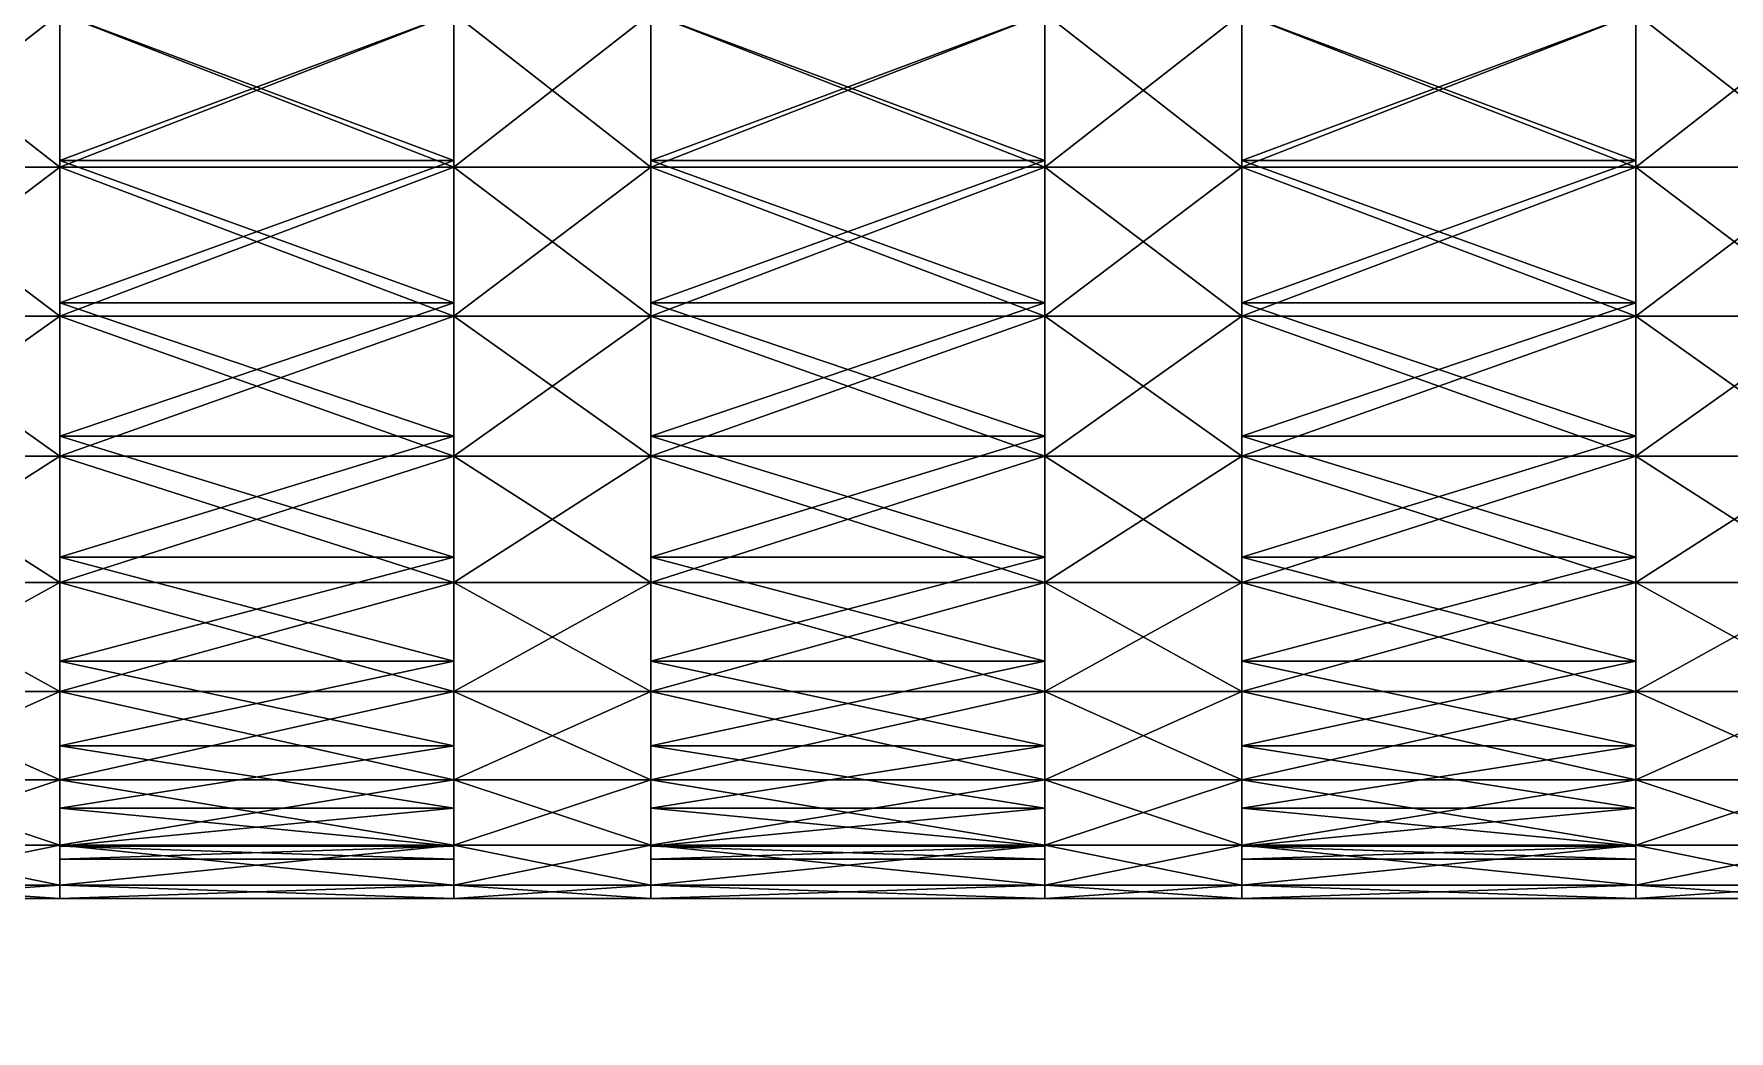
# Model space of a CAD drawing. Extents: x -0.59 to 0.59, y -0.13 to 0.13.
# Drawn here: x -0.2107 to 0.0044, y -0.1292 to -0.0026 of the extents above; entities that cross this region are included whole.
import ezdxf

# ---------------------------------------------------------------- set-up
doc = ezdxf.new("R2010")
doc.units = 0
for name, color, linetype in [('', 153, 'CONTINUOUS'), ('_ncl1_1', 40, 'CONTINUOUS'), ('_ncl1_2', 205, 'CONTINUOUS'), ('_ncl1_3', 250, 'CONTINUOUS')]:
    doc.layers.add(name, color=color, linetype=linetype)

msp = doc.modelspace()

# ---------------------------------------------------------------- meshes
at = {"layer": '', "color": 153}
mesh = msp.add_polyface(dxfattribs=at)
corners = [(-0.248623, 0, 0.128536), (-0.248623, -0.02232, 0.126583), (-0.249219, 0, 0.129045), (-0.248623, -0.082621, -0.098464), (-0.248623, -0.064268, -0.111315), (-0.24938, -0.071756, -0.10739), (-0.248623, -0.043962, -0.120784), (-0.24938, -0.049426, -0.119326), (-0.248623, -0.02232, -0.126583), (-0.24938, -0.025197, -0.126676), (-0.248623, 0, -0.128536), (-0.24938, 0, -0.129157), (-0.248623, -0.043962, 0.120784), (-0.24938, -0.025197, 0.126676), (-0.248623, -0.064268, 0.111315), (-0.248623, -0.082621, 0.098464), (-0.24938, -0.071756, 0.10739), (-0.232409, -0.019505, -0.110616), (-0.232409, 0, -0.112322), (-0.232409, -0.038416, -0.105548), (-0.232409, -0.056161, -0.097274), (-0.232409, -0.072199, -0.086044), (-0.232409, 0, 0.112322), (-0.232409, -0.019505, 0.110616), (-0.232409, -0.038416, 0.105548), (-0.232409, -0.056161, 0.097274), (-0.232409, -0.072199, 0.086044), (-0.207409, -0.086044, 0.072199), (-0.207409, -0.072199, 0.086044), (-0.207409, -0.056161, 0.097274), (-0.207409, -0.038416, 0.105548), (-0.207409, -0.019505, 0.110616), (-0.207409, 0, 0.112322), (-0.207409, 0, -0.112322), (-0.207409, -0.019505, -0.110616), (-0.207409, -0.038416, -0.105548), (-0.207409, -0.056161, -0.097274), (-0.207409, -0.072199, -0.086044), (-0.232409, -0.086044, -0.072199), (-0.207409, -0.068985, 0.082214), (-0.207409, -0.053661, 0.092944), (-0.207409, -0.082214, 0.068985), (-0.207409, -0.036706, 0.10085), (-0.207409, -0.018636, 0.105692), (-0.207409, 0, 0.107322), (-0.207409, 0, -0.107322), (-0.207409, -0.018636, -0.105692), (-0.207409, 0.018636, -0.105692), (-0.207409, -0.036706, -0.10085)]
mesh.append_faces([[corners[k] for k in face] for face in [(0, 1, 2), (3, 4, 5), (4, 6, 7), (6, 8, 9), (8, 10, 11), (1, 12, 13), (14, 15, 16), (17, 18, 8), (19, 17, 6), (20, 19, 4), (21, 20, 3), (3, 20, 4), (4, 19, 6), (6, 17, 8), (8, 18, 10), (22, 23, 0), (23, 24, 1), (24, 25, 12), (25, 26, 14), (0, 23, 1), (1, 24, 12), (12, 25, 14), (14, 26, 15), (27, 26, 28), (28, 25, 29), (29, 24, 30), (30, 23, 31), (31, 22, 32), (33, 17, 34), (34, 19, 35), (35, 20, 36), (36, 21, 37), (38, 37, 21), (21, 36, 20), (20, 35, 19), (19, 34, 17), (17, 33, 18), (22, 31, 23), (23, 30, 24), (24, 29, 25), (25, 28, 26), (28, 29, 39), (29, 30, 40), (41, 28, 39), (30, 31, 42), (39, 29, 40), (31, 32, 43), (40, 30, 42), (42, 31, 43), (43, 32, 44), (33, 34, 45), (34, 35, 46), (47, 33, 45), (35, 36, 48)]], dxfattribs={"color": 153})
mesh = msp.add_polyface(dxfattribs=at)
corners = [(-0.207409, 0, -0.107322), (-0.207409, -0.019505, -0.110616), (-0.207409, -0.018636, -0.105692), (-0.207409, -0.056161, -0.097274), (-0.207409, -0.072199, -0.086044), (-0.207409, -0.053661, -0.092944), (-0.207409, -0.038416, -0.105548), (-0.207409, -0.036706, -0.10085), (-0.207409, -0.086044, -0.072199), (-0.207409, -0.068985, -0.082214), (-0.157409, -0.082214, 0.068985), (-0.207409, -0.068985, 0.082214), (-0.157409, -0.068985, 0.082214), (-0.207409, -0.053661, 0.092944), (-0.157409, -0.053661, 0.092944), (-0.207409, -0.036706, 0.10085), (-0.157409, -0.036706, 0.10085), (-0.207409, -0.018636, 0.105692), (-0.157409, -0.018636, 0.105692), (-0.207409, 0, 0.107322), (-0.157409, 0, 0.107322), (-0.157409, 0.018636, -0.105692), (-0.157409, 0, -0.107322), (-0.157409, -0.018636, -0.105692), (-0.157409, -0.036706, -0.10085), (-0.157409, -0.053661, -0.092944), (-0.157409, -0.068985, -0.082214), (-0.207409, -0.082214, -0.068985), (-0.157409, -0.082214, -0.068985), (-0.207409, -0.082214, 0.068985), (-0.157409, 0, 0.112322), (-0.157409, -0.019505, 0.110616), (-0.157409, -0.038416, 0.105548), (-0.157409, -0.056161, 0.097274), (-0.157409, -0.072199, 0.086044), (-0.157409, -0.086044, 0.072199), (-0.157409, -0.072199, -0.086044), (-0.157409, -0.056161, -0.097274), (-0.157409, -0.038416, -0.105548), (-0.157409, -0.019505, -0.110616), (-0.157409, 0, -0.112322), (-0.157409, -0.086044, -0.072199), (-0.132409, -0.072199, -0.086044), (-0.132409, -0.056161, -0.097274), (-0.132409, -0.038416, -0.105548), (-0.132409, -0.019505, -0.110616), (-0.132409, 0, -0.112322), (-0.132409, -0.019505, 0.110616), (-0.132409, -0.038416, 0.105548), (-0.132409, -0.056161, 0.097274), (-0.132409, -0.072199, 0.086044)]
mesh.append_faces([[corners[k] for k in face] for face in [(0, 1, 2), (3, 4, 5), (2, 6, 7), (4, 8, 9), (7, 3, 5), (5, 4, 9), (10, 11, 12), (12, 13, 14), (14, 15, 16), (16, 17, 18), (18, 19, 20), (21, 0, 22), (22, 2, 23), (23, 7, 24), (24, 5, 25), (25, 9, 26), (26, 27, 28), (27, 26, 9), (9, 25, 5), (5, 24, 7), (7, 23, 2), (2, 22, 0), (19, 18, 17), (17, 16, 15), (15, 14, 13), (13, 12, 11), (11, 10, 29), (30, 31, 20), (31, 32, 18), (32, 33, 16), (20, 31, 18), (33, 34, 14), (18, 32, 16), (34, 35, 12), (16, 33, 14), (14, 34, 12), (36, 37, 26), (37, 38, 25), (28, 36, 26), (38, 39, 24), (26, 37, 25), (39, 40, 23), (25, 38, 24), (24, 39, 23), (23, 40, 22), (41, 42, 36), (36, 43, 37), (37, 44, 38), (38, 45, 39), (39, 46, 40), (30, 47, 31), (31, 48, 32), (32, 49, 33), (33, 50, 34)]], dxfattribs={"color": 153})
mesh = msp.add_polyface(dxfattribs=at)
corners = [(-0.132409, -0.086044, 0.072199), (-0.157409, -0.072199, 0.086044), (-0.132409, -0.072199, 0.086044), (-0.157409, -0.056161, 0.097274), (-0.132409, -0.056161, 0.097274), (-0.157409, -0.038416, 0.105548), (-0.132409, -0.038416, 0.105548), (-0.157409, -0.019505, 0.110616), (-0.132409, -0.019505, 0.110616), (-0.157409, 0, 0.112322), (-0.132409, 0, 0.112322), (-0.132409, 0, -0.112322), (-0.157409, -0.019505, -0.110616), (-0.132409, -0.019505, -0.110616), (-0.157409, -0.038416, -0.105548), (-0.132409, -0.038416, -0.105548), (-0.157409, -0.056161, -0.097274), (-0.132409, -0.056161, -0.097274), (-0.157409, -0.072199, -0.086044), (-0.132409, -0.072199, -0.086044), (-0.132409, -0.068985, 0.082214), (-0.132409, -0.053661, 0.092944), (-0.132409, -0.082214, 0.068985), (-0.132409, -0.036706, 0.10085), (-0.132409, -0.018636, 0.105692), (-0.132409, 0, 0.107322), (-0.132409, 0, -0.107322), (-0.132409, -0.018636, -0.105692), (-0.132409, -0.036706, -0.10085), (-0.132409, -0.053661, -0.092944), (-0.132409, -0.086044, -0.072199), (-0.132409, -0.068985, -0.082214), (-0.082409, -0.082214, 0.068985), (-0.082409, -0.068985, 0.082214), (-0.082409, -0.053661, 0.092944), (-0.082409, -0.036706, 0.10085), (-0.082409, -0.018636, 0.105692), (-0.082409, 0, 0.107322), (-0.082409, 0, -0.107322), (-0.082409, -0.018636, -0.105692), (-0.082409, -0.036706, -0.10085), (-0.082409, -0.053661, -0.092944), (-0.082409, -0.068985, -0.082214), (-0.132409, -0.082214, -0.068985), (-0.082409, 0, 0.112322), (-0.082409, -0.019505, 0.110616), (-0.082409, -0.038416, 0.105548), (-0.082409, -0.056161, 0.097274), (-0.082409, -0.072199, 0.086044), (-0.082409, -0.086044, 0.072199)]
mesh.append_faces([[corners[k] for k in face] for face in [(0, 1, 2), (2, 3, 4), (4, 5, 6), (6, 7, 8), (8, 9, 10), (11, 12, 13), (13, 14, 15), (15, 16, 17), (17, 18, 19), (2, 4, 20), (4, 6, 21), (22, 2, 20), (6, 8, 23), (20, 4, 21), (8, 10, 24), (21, 6, 23), (23, 8, 24), (24, 10, 25), (11, 13, 26), (13, 15, 27), (15, 17, 28), (26, 13, 27), (17, 19, 29), (27, 15, 28), (19, 30, 31), (28, 17, 29), (29, 19, 31), (32, 20, 33), (33, 21, 34), (34, 23, 35), (35, 24, 36), (36, 25, 37), (38, 27, 39), (39, 28, 40), (40, 29, 41), (41, 31, 42), (43, 42, 31), (31, 41, 29), (29, 40, 28), (28, 39, 27), (27, 38, 26), (25, 36, 24), (24, 35, 23), (23, 34, 21), (21, 33, 20), (44, 45, 37), (45, 46, 36), (46, 47, 35), (37, 45, 36), (47, 48, 34), (36, 46, 35), (48, 49, 33), (35, 47, 34), (34, 48, 33)]], dxfattribs={"color": 153})
mesh = msp.add_polyface(dxfattribs=at)
corners = [(-0.082409, -0.072199, -0.086044), (-0.082409, -0.056161, -0.097274), (-0.082409, -0.068985, -0.082214), (-0.082409, -0.038416, -0.105548), (-0.082409, -0.053661, -0.092944), (-0.082409, -0.082214, -0.068985), (-0.082409, -0.019505, -0.110616), (-0.082409, -0.036706, -0.10085), (-0.082409, 0, -0.112322), (-0.082409, -0.018636, -0.105692), (-0.082409, 0, -0.107322), (-0.057409, -0.086044, 0.072199), (-0.082409, -0.072199, 0.086044), (-0.057409, -0.072199, 0.086044), (-0.082409, -0.056161, 0.097274), (-0.057409, -0.056161, 0.097274), (-0.082409, -0.038416, 0.105548), (-0.057409, -0.038416, 0.105548), (-0.082409, -0.019505, 0.110616), (-0.057409, -0.019505, 0.110616), (-0.082409, 0, 0.112322), (-0.057409, 0, 0.112322), (-0.057409, 0, -0.112322), (-0.057409, -0.019505, -0.110616), (-0.057409, -0.038416, -0.105548), (-0.057409, -0.056161, -0.097274), (-0.057409, -0.072199, -0.086044), (-0.082409, -0.086044, -0.072199), (-0.057409, -0.068985, 0.082214), (-0.057409, -0.053661, 0.092944), (-0.057409, -0.082214, 0.068985), (-0.057409, -0.036706, 0.10085), (-0.057409, -0.018636, 0.105692), (-0.057409, 0, 0.107322), (-0.057409, 0, -0.107322), (-0.057409, -0.018636, -0.105692), (-0.057409, -0.036706, -0.10085), (-0.057409, -0.053661, -0.092944), (-0.057409, -0.086044, -0.072199), (-0.057409, -0.068985, -0.082214), (-0.057409, -0.082214, -0.068985), (-0.007409, -0.068985, -0.082214), (-0.007409, -0.053661, -0.092944), (-0.007409, -0.036706, -0.10085), (-0.007409, -0.018636, -0.105692), (-0.007409, 0, -0.107322), (-0.007409, -0.018636, 0.105692), (-0.007409, -0.036706, 0.10085), (-0.007409, -0.053661, 0.092944), (-0.007409, -0.068985, 0.082214)]
mesh.append_faces([[corners[k] for k in face] for face in [(0, 1, 2), (1, 3, 4), (5, 0, 2), (3, 6, 7), (2, 1, 4), (6, 8, 9), (4, 3, 7), (7, 6, 9), (9, 8, 10), (11, 12, 13), (13, 14, 15), (15, 16, 17), (17, 18, 19), (19, 20, 21), (22, 6, 23), (23, 3, 24), (24, 1, 25), (25, 0, 26), (27, 26, 0), (0, 25, 1), (1, 24, 3), (3, 23, 6), (6, 22, 8), (20, 19, 18), (18, 17, 16), (16, 15, 14), (14, 13, 12), (13, 15, 28), (15, 17, 29), (30, 13, 28), (17, 19, 31), (28, 15, 29), (19, 21, 32), (29, 17, 31), (31, 19, 32), (32, 21, 33), (22, 23, 34), (23, 24, 35), (24, 25, 36), (34, 23, 35), (25, 26, 37), (35, 24, 36), (26, 38, 39), (36, 25, 37), (37, 26, 39), (40, 41, 39), (39, 42, 37), (37, 43, 36), (36, 44, 35), (35, 45, 34), (33, 46, 32), (32, 47, 31), (31, 48, 29), (29, 49, 28)]], dxfattribs={"color": 153})
mesh = msp.add_polyface(dxfattribs=at)
corners = [(-0.007409, -0.082214, 0.068985), (-0.057409, -0.068985, 0.082214), (-0.007409, -0.068985, 0.082214), (-0.057409, -0.053661, 0.092944), (-0.007409, -0.053661, 0.092944), (-0.057409, -0.036706, 0.10085), (-0.007409, -0.036706, 0.10085), (-0.057409, -0.018636, 0.105692), (-0.007409, -0.018636, 0.105692), (-0.057409, 0, 0.107322), (-0.007409, 0, 0.107322), (-0.007409, 0, -0.107322), (-0.057409, -0.018636, -0.105692), (-0.007409, -0.018636, -0.105692), (-0.057409, -0.036706, -0.10085), (-0.007409, -0.036706, -0.10085), (-0.057409, -0.053661, -0.092944), (-0.007409, -0.053661, -0.092944), (-0.057409, -0.068985, -0.082214), (-0.007409, -0.068985, -0.082214), (-0.057409, -0.082214, -0.068985), (-0.007409, -0.082214, -0.068985), (-0.007409, 0, 0.112322), (-0.007409, -0.019505, 0.110616), (-0.007409, -0.038416, 0.105548), (-0.007409, -0.056161, 0.097274), (-0.007409, -0.072199, 0.086044), (-0.007409, -0.086044, 0.072199), (-0.007409, -0.072199, -0.086044), (-0.007409, -0.056161, -0.097274), (-0.007409, -0.038416, -0.105548), (-0.007409, -0.019505, -0.110616), (-0.007409, 0, -0.112322), (0.017591, -0.086044, 0.072199), (0.017591, -0.072199, 0.086044), (0.017591, -0.056161, 0.097274), (0.017591, -0.038416, 0.105548), (0.017591, -0.019505, 0.110616), (0.017591, 0, 0.112322), (0.017591, 0, -0.112322), (0.017591, -0.019505, -0.110616), (0.017591, -0.038416, -0.105548), (0.017591, -0.056161, -0.097274), (0.017591, -0.072199, -0.086044), (-0.007409, -0.086044, -0.072199), (0.017591, -0.068985, 0.082214), (0.017591, -0.053661, 0.092944), (0.017591, -0.082214, 0.068985), (0.017591, -0.036706, 0.10085), (0.017591, -0.018636, 0.105692)]
mesh.append_faces([[corners[k] for k in face] for face in [(0, 1, 2), (2, 3, 4), (4, 5, 6), (6, 7, 8), (8, 9, 10), (11, 12, 13), (13, 14, 15), (15, 16, 17), (17, 18, 19), (19, 20, 21), (22, 23, 10), (23, 24, 8), (24, 25, 6), (10, 23, 8), (25, 26, 4), (8, 24, 6), (26, 27, 2), (6, 25, 4), (4, 26, 2), (28, 29, 19), (29, 30, 17), (21, 28, 19), (30, 31, 15), (19, 29, 17), (31, 32, 13), (17, 30, 15), (15, 31, 13), (13, 32, 11), (33, 26, 34), (34, 25, 35), (35, 24, 36), (36, 23, 37), (37, 22, 38), (39, 31, 40), (40, 30, 41), (41, 29, 42), (42, 28, 43), (44, 43, 28), (28, 42, 29), (29, 41, 30), (30, 40, 31), (31, 39, 32), (22, 37, 23), (23, 36, 24), (24, 35, 25), (25, 34, 26), (34, 35, 45), (35, 36, 46), (47, 34, 45), (36, 37, 48), (45, 35, 46), (37, 38, 49), (46, 36, 48), (48, 37, 49)]], dxfattribs={"color": 153})
mesh = msp.add_polyface(dxfattribs=at)
corners = [(-0.207409, -0.086044, 0.072199), (-0.207409, -0.072199, 0.086044), (-0.207409, -0.082214, 0.068985), (-0.207409, -0.10085, 0.036706), (-0.207409, -0.097274, 0.056161), (-0.207409, -0.092944, 0.053661), (-0.207409, -0.086044, -0.072199), (-0.207409, -0.097274, -0.056161), (-0.207409, -0.082214, -0.068985), (-0.207409, -0.105548, -0.038416), (-0.207409, -0.092944, -0.053661), (-0.207409, -0.068985, -0.082214), (-0.207409, -0.110616, -0.019505), (-0.207409, -0.10085, -0.036706), (-0.207409, -0.107322), (-0.207409, -0.105692, -0.018636), (-0.157409, -0.107322), (-0.207409, -0.105692, 0.018636), (-0.157409, -0.105692, 0.018636), (-0.157409, -0.10085, 0.036706), (-0.157409, -0.092944, 0.053661), (-0.157409, -0.082214, 0.068985), (-0.157409, -0.082214, -0.068985), (-0.157409, -0.092944, -0.053661), (-0.157409, -0.10085, -0.036706), (-0.157409, -0.105692, -0.018636), (-0.157409, -0.086044, 0.072199), (-0.157409, -0.097274, 0.056161), (-0.157409, -0.105548, 0.038416), (-0.157409, -0.068985, 0.082214), (-0.157409, -0.110616, 0.019505), (-0.157409, -0.112322), (-0.157409, -0.110616, -0.019505), (-0.157409, -0.105548, -0.038416), (-0.157409, -0.097274, -0.056161), (-0.157409, -0.086044, -0.072199), (-0.157409, -0.072199, -0.086044), (-0.132409, -0.110616, -0.019505), (-0.132409, -0.105548, -0.038416), (-0.132409, -0.097274, -0.056161), (-0.132409, -0.086044, -0.072199), (-0.157409, -0.072199, 0.086044), (-0.132409, -0.086044, 0.072199), (-0.132409, -0.097274, 0.056161), (-0.132409, -0.105548, 0.038416), (-0.132409, -0.110616, 0.019505), (-0.132409, -0.112322)]
mesh.append_faces([[corners[k] for k in face] for face in [(0, 1, 2), (3, 4, 5), (5, 0, 2), (6, 7, 8), (7, 9, 10), (11, 6, 8), (8, 7, 10), (9, 12, 13), (10, 9, 13), (12, 14, 15), (13, 12, 15), (16, 17, 18), (18, 3, 19), (19, 5, 20), (20, 2, 21), (22, 10, 23), (23, 13, 24), (24, 15, 25), (25, 14, 16), (14, 25, 15), (15, 24, 13), (13, 23, 10), (10, 22, 8), (2, 20, 5), (5, 19, 3), (3, 18, 17), (17, 16, 14), (26, 27, 21), (27, 28, 20), (29, 26, 21), (28, 30, 19), (21, 27, 20), (30, 31, 18), (20, 28, 19), (31, 32, 16), (19, 30, 18), (32, 33, 25), (18, 31, 16), (33, 34, 24), (16, 32, 25), (34, 35, 23), (25, 33, 24), (35, 36, 22), (24, 34, 23), (23, 35, 22), (31, 37, 32), (32, 38, 33), (33, 39, 34), (34, 40, 35), (41, 42, 26), (26, 43, 27), (27, 44, 28), (28, 45, 30), (30, 46, 31)]], dxfattribs={"color": 153})
mesh = msp.add_polyface(dxfattribs=at)
corners = [(-0.132409, -0.112322), (-0.157409, -0.110616, 0.019505), (-0.132409, -0.110616, 0.019505), (-0.157409, -0.105548, 0.038416), (-0.132409, -0.105548, 0.038416), (-0.157409, -0.097274, 0.056161), (-0.132409, -0.097274, 0.056161), (-0.157409, -0.086044, 0.072199), (-0.132409, -0.086044, 0.072199), (-0.132409, -0.072199, -0.086044), (-0.157409, -0.086044, -0.072199), (-0.132409, -0.086044, -0.072199), (-0.157409, -0.097274, -0.056161), (-0.132409, -0.097274, -0.056161), (-0.157409, -0.105548, -0.038416), (-0.132409, -0.105548, -0.038416), (-0.157409, -0.110616, -0.019505), (-0.132409, -0.110616, -0.019505), (-0.157409, -0.112322), (-0.132409, -0.105692, 0.018636), (-0.132409, -0.107322), (-0.132409, -0.10085, 0.036706), (-0.132409, -0.092944, 0.053661), (-0.132409, -0.072199, 0.086044), (-0.132409, -0.082214, 0.068985), (-0.132409, -0.082214, -0.068985), (-0.132409, -0.092944, -0.053661), (-0.132409, -0.068985, -0.082214), (-0.132409, -0.10085, -0.036706), (-0.132409, -0.105692, -0.018636), (-0.082409, -0.107322), (-0.082409, -0.105692, 0.018636), (-0.082409, -0.10085, 0.036706), (-0.082409, -0.092944, 0.053661), (-0.082409, -0.082214, 0.068985), (-0.082409, -0.068985, -0.082214), (-0.082409, -0.082214, -0.068985), (-0.082409, -0.092944, -0.053661), (-0.082409, -0.10085, -0.036706), (-0.082409, -0.105692, -0.018636), (-0.132409, -0.068985, 0.082214), (-0.082409, -0.086044, 0.072199), (-0.082409, -0.097274, 0.056161), (-0.082409, -0.105548, 0.038416), (-0.082409, -0.068985, 0.082214), (-0.082409, -0.110616, 0.019505), (-0.082409, -0.112322), (-0.082409, -0.110616, -0.019505)]
mesh.append_faces([[corners[k] for k in face] for face in [(0, 1, 2), (2, 3, 4), (4, 5, 6), (6, 7, 8), (9, 10, 11), (11, 12, 13), (13, 14, 15), (15, 16, 17), (17, 18, 0), (2, 4, 19), (0, 2, 20), (17, 0, 20), (4, 6, 21), (20, 2, 19), (6, 8, 22), (19, 4, 21), (8, 23, 24), (21, 6, 22), (22, 8, 24), (11, 13, 25), (13, 15, 26), (27, 11, 25), (25, 13, 26), (15, 17, 28), (26, 15, 28), (17, 20, 29), (28, 17, 29), (30, 19, 31), (31, 21, 32), (32, 22, 33), (33, 24, 34), (35, 25, 36), (36, 26, 37), (37, 28, 38), (38, 29, 39), (39, 20, 30), (20, 39, 29), (29, 38, 28), (28, 37, 26), (26, 36, 25), (40, 34, 24), (24, 33, 22), (22, 32, 21), (21, 31, 19), (19, 30, 20), (41, 42, 34), (42, 43, 33), (44, 41, 34), (43, 45, 32), (34, 42, 33), (45, 46, 31), (33, 43, 32), (46, 47, 30), (32, 45, 31)]], dxfattribs={"color": 153})
mesh = msp.add_polyface(dxfattribs=at)
corners = [(-0.082409, -0.110616, -0.019505), (-0.082409, -0.105548, -0.038416), (-0.082409, -0.105692, -0.018636), (-0.082409, -0.105692, 0.018636), (-0.082409, -0.112322), (-0.082409, -0.107322), (-0.082409, -0.097274, -0.056161), (-0.082409, -0.10085, -0.036706), (-0.082409, -0.086044, -0.072199), (-0.082409, -0.092944, -0.053661), (-0.082409, -0.072199, -0.086044), (-0.082409, -0.082214, -0.068985), (-0.057409, -0.112322), (-0.082409, -0.110616, 0.019505), (-0.057409, -0.110616, 0.019505), (-0.082409, -0.105548, 0.038416), (-0.057409, -0.105548, 0.038416), (-0.082409, -0.097274, 0.056161), (-0.057409, -0.097274, 0.056161), (-0.082409, -0.086044, 0.072199), (-0.057409, -0.086044, 0.072199), (-0.057409, -0.072199, -0.086044), (-0.057409, -0.086044, -0.072199), (-0.057409, -0.097274, -0.056161), (-0.057409, -0.105548, -0.038416), (-0.057409, -0.110616, -0.019505), (-0.082409, -0.072199, 0.086044), (-0.057409, -0.105692, 0.018636), (-0.057409, -0.107322), (-0.057409, -0.10085, 0.036706), (-0.057409, -0.092944, 0.053661), (-0.057409, -0.072199, 0.086044), (-0.057409, -0.082214, 0.068985), (-0.057409, -0.082214, -0.068985), (-0.057409, -0.092944, -0.053661), (-0.057409, -0.068985, -0.082214), (-0.057409, -0.10085, -0.036706), (-0.057409, -0.105692, -0.018636), (-0.007409, -0.105692, -0.018636), (-0.007409, -0.10085, -0.036706), (-0.007409, -0.092944, -0.053661), (-0.007409, -0.082214, -0.068985), (-0.057409, -0.068985, 0.082214), (-0.007409, -0.082214, 0.068985), (-0.007409, -0.092944, 0.053661), (-0.007409, -0.10085, 0.036706), (-0.007409, -0.105692, 0.018636), (-0.007409, -0.107322)]
mesh.append_faces([[corners[k] for k in face] for face in [(0, 1, 2), (3, 4, 5), (1, 6, 7), (5, 0, 2), (6, 8, 9), (2, 1, 7), (8, 10, 11), (7, 6, 9), (9, 8, 11), (12, 13, 14), (14, 15, 16), (16, 17, 18), (18, 19, 20), (21, 8, 22), (22, 6, 23), (23, 1, 24), (24, 0, 25), (25, 4, 12), (4, 25, 0), (0, 24, 1), (1, 23, 6), (6, 22, 8), (26, 20, 19), (19, 18, 17), (17, 16, 15), (15, 14, 13), (13, 12, 4), (14, 16, 27), (12, 14, 28), (25, 12, 28), (16, 18, 29), (28, 14, 27), (18, 20, 30), (27, 16, 29), (20, 31, 32), (29, 18, 30), (30, 20, 32), (22, 23, 33), (23, 24, 34), (35, 22, 33), (33, 23, 34), (24, 25, 36), (34, 24, 36), (25, 28, 37), (36, 25, 37), (28, 38, 37), (37, 39, 36), (36, 40, 34), (34, 41, 33), (42, 43, 32), (32, 44, 30), (30, 45, 29), (29, 46, 27), (27, 47, 28)]], dxfattribs={"color": 153})
mesh = msp.add_polyface(dxfattribs=at)
corners = [(-0.007409, -0.107322), (-0.057409, -0.105692, 0.018636), (-0.007409, -0.105692, 0.018636), (-0.057409, -0.10085, 0.036706), (-0.007409, -0.10085, 0.036706), (-0.057409, -0.092944, 0.053661), (-0.007409, -0.092944, 0.053661), (-0.057409, -0.082214, 0.068985), (-0.007409, -0.082214, 0.068985), (-0.007409, -0.082214, -0.068985), (-0.057409, -0.092944, -0.053661), (-0.007409, -0.092944, -0.053661), (-0.057409, -0.10085, -0.036706), (-0.007409, -0.10085, -0.036706), (-0.057409, -0.105692, -0.018636), (-0.007409, -0.105692, -0.018636), (-0.057409, -0.107322), (-0.007409, -0.086044, 0.072199), (-0.007409, -0.097274, 0.056161), (-0.007409, -0.105548, 0.038416), (-0.007409, -0.068985, 0.082214), (-0.007409, -0.110616, 0.019505), (-0.007409, -0.112322), (-0.007409, -0.110616, -0.019505), (-0.007409, -0.105548, -0.038416), (-0.007409, -0.097274, -0.056161), (-0.007409, -0.086044, -0.072199), (-0.007409, -0.072199, -0.086044), (0.017591, -0.112322), (0.017591, -0.110616, 0.019505), (0.017591, -0.105548, 0.038416), (0.017591, -0.097274, 0.056161), (0.017591, -0.086044, 0.072199), (0.017591, -0.072199, -0.086044), (0.017591, -0.086044, -0.072199), (0.017591, -0.097274, -0.056161), (0.017591, -0.105548, -0.038416), (0.017591, -0.110616, -0.019505), (-0.007409, -0.072199, 0.086044), (0.017591, -0.105692, 0.018636), (0.017591, -0.107322), (0.017591, -0.10085, 0.036706), (0.017591, -0.092944, 0.053661), (0.017591, -0.072199, 0.086044), (0.017591, -0.082214, 0.068985)]
mesh.append_faces([[corners[k] for k in face] for face in [(0, 1, 2), (2, 3, 4), (4, 5, 6), (6, 7, 8), (9, 10, 11), (11, 12, 13), (13, 14, 15), (15, 16, 0), (17, 18, 8), (18, 19, 6), (20, 17, 8), (19, 21, 4), (8, 18, 6), (21, 22, 2), (6, 19, 4), (22, 23, 0), (4, 21, 2), (23, 24, 15), (2, 22, 0), (24, 25, 13), (0, 23, 15), (25, 26, 11), (15, 24, 13), (26, 27, 9), (13, 25, 11), (11, 26, 9), (28, 21, 29), (29, 19, 30), (30, 18, 31), (31, 17, 32), (33, 26, 34), (34, 25, 35), (35, 24, 36), (36, 23, 37), (37, 22, 28), (22, 37, 23), (23, 36, 24), (24, 35, 25), (25, 34, 26), (38, 32, 17), (17, 31, 18), (18, 30, 19), (19, 29, 21), (21, 28, 22), (29, 30, 39), (28, 29, 40), (37, 28, 40), (30, 31, 41), (40, 29, 39), (31, 32, 42), (39, 30, 41), (32, 43, 44), (41, 31, 42), (42, 32, 44)]], dxfattribs={"color": 153})
mesh = msp.add_polyface(dxfattribs=at)
corners = [(-0.248623, -0.111315, 0.064268), (-0.248623, -0.120784, 0.043962), (-0.24938, -0.119326, 0.049426), (-0.248623, -0.126583, 0.02232), (-0.24938, -0.126676, 0.025197), (-0.248623, -0.128536), (-0.24938, -0.129157), (-0.248623, -0.126583, -0.02232), (-0.248623, -0.082621, 0.098464), (-0.248623, -0.098464, 0.082621), (-0.24938, -0.091328, 0.091328), (-0.248623, -0.120784, -0.043962), (-0.24938, -0.126676, -0.025197), (-0.248623, -0.111315, -0.064268), (-0.24938, -0.119326, -0.049426), (-0.248623, -0.098464, -0.082621), (-0.24938, -0.10739, -0.071756), (-0.248623, -0.082621, -0.098464), (-0.24938, -0.091328, -0.091328), (-0.232409, -0.086044, -0.072199), (-0.232409, -0.072199, -0.086044), (-0.232409, -0.097274, -0.056161), (-0.232409, -0.105548, -0.038416), (-0.232409, -0.110616, -0.019505), (-0.232409, -0.112322), (-0.232409, -0.072199, 0.086044), (-0.232409, -0.086044, 0.072199), (-0.232409, -0.097274, 0.056161), (-0.232409, -0.105548, 0.038416), (-0.232409, -0.110616, 0.019505), (-0.207409, -0.112322), (-0.207409, -0.110616, 0.019505), (-0.207409, -0.105548, 0.038416), (-0.207409, -0.097274, 0.056161), (-0.207409, -0.086044, 0.072199), (-0.207409, -0.072199, -0.086044), (-0.207409, -0.086044, -0.072199), (-0.207409, -0.097274, -0.056161), (-0.207409, -0.105548, -0.038416), (-0.207409, -0.110616, -0.019505), (-0.207409, -0.105692, 0.018636), (-0.207409, -0.107322), (-0.207409, -0.10085, 0.036706), (-0.207409, -0.092944, 0.053661)]
mesh.append_faces([[corners[k] for k in face] for face in [(0, 1, 2), (1, 3, 4), (3, 5, 6), (6, 5, 7), (8, 9, 10), (7, 11, 12), (11, 13, 14), (13, 15, 16), (15, 17, 18), (19, 20, 15), (21, 19, 13), (22, 21, 11), (23, 22, 7), (24, 23, 5), (5, 23, 7), (7, 22, 11), (11, 21, 13), (13, 19, 15), (15, 20, 17), (25, 26, 8), (26, 27, 9), (27, 28, 0), (28, 29, 1), (29, 24, 3), (8, 26, 9), (9, 27, 0), (0, 28, 1), (1, 29, 3), (3, 24, 5), (30, 29, 31), (31, 28, 32), (32, 27, 33), (33, 26, 34), (35, 19, 36), (36, 21, 37), (37, 22, 38), (38, 23, 39), (39, 24, 30), (24, 39, 23), (23, 38, 22), (22, 37, 21), (21, 36, 19), (25, 34, 26), (26, 33, 27), (27, 32, 28), (28, 31, 29), (29, 30, 24), (31, 32, 40), (30, 31, 41), (39, 30, 41), (32, 33, 42), (41, 31, 40), (33, 34, 43), (40, 32, 42)]], dxfattribs={"color": 153})
at = {"layer": '_ncl1_1', "color": 40}
mesh = msp.add_polyface(dxfattribs=at)
corners = [(-0.207409, 0, 0.112322), (-0.207409, -0.019505, 0.110616), (-0.207409, 0, 0.107322), (-0.207409, -0.038416, 0.105548), (-0.207409, -0.018636, 0.105692), (-0.207409, -0.036706, 0.10085), (-0.207409, -0.038416, -0.105548), (-0.207409, -0.019505, -0.110616), (-0.207409, -0.036706, -0.10085), (-0.207409, 0, -0.112322), (-0.207409, -0.018636, -0.105692), (-0.207409, -0.053661, -0.092944), (-0.207409, 0, -0.107322), (-0.157409, -0.038416, 0.105548), (-0.157409, -0.019505, 0.110616), (-0.157409, 0, 0.112322), (-0.157409, 0, -0.112322), (-0.157409, -0.019505, -0.110616), (-0.157409, -0.038416, -0.105548), (-0.157409, -0.036706, 0.10085), (-0.157409, -0.018636, 0.105692), (-0.157409, -0.053661, 0.092944), (-0.157409, 0, 0.107322), (-0.157409, 0, -0.107322), (-0.157409, -0.018636, -0.105692), (-0.157409, -0.036706, -0.10085)]
mesh.append_faces([[corners[k] for k in face] for face in [(0, 1, 2), (1, 3, 4), (2, 1, 4), (4, 3, 5), (6, 7, 8), (7, 9, 10), (11, 6, 8), (8, 7, 10), (10, 9, 12), (13, 1, 14), (14, 0, 15), (16, 7, 17), (17, 6, 18), (6, 17, 7), (7, 16, 9), (0, 14, 1), (1, 13, 3), (13, 14, 19), (14, 15, 20), (21, 13, 19), (19, 14, 20), (20, 15, 22), (16, 17, 23), (17, 18, 24), (23, 17, 24), (24, 18, 25), (24, 25, 8), (23, 24, 10), (25, 11, 8), (24, 8, 10), (23, 10, 12), (2, 4, 20), (4, 5, 19), (5, 21, 19), (4, 19, 20), (2, 20, 22)]], dxfattribs={"color": 40})
mesh = msp.add_polyface(dxfattribs=at)
corners = [(-0.207409, -0.038416, 0.105548), (-0.207409, -0.056161, 0.097274), (-0.207409, -0.036706, 0.10085), (-0.207409, -0.072199, 0.086044), (-0.207409, -0.053661, 0.092944), (-0.207409, -0.086044, 0.072199), (-0.207409, -0.068985, 0.082214), (-0.207409, -0.072199, -0.086044), (-0.207409, -0.056161, -0.097274), (-0.207409, -0.068985, -0.082214), (-0.207409, -0.038416, -0.105548), (-0.207409, -0.053661, -0.092944), (-0.207409, -0.082214, -0.068985), (-0.157409, -0.086044, 0.072199), (-0.157409, -0.072199, 0.086044), (-0.157409, -0.056161, 0.097274), (-0.157409, -0.038416, 0.105548), (-0.157409, -0.038416, -0.105548), (-0.157409, -0.056161, -0.097274), (-0.157409, -0.072199, -0.086044), (-0.207409, -0.086044, -0.072199), (-0.157409, -0.068985, 0.082214), (-0.157409, -0.053661, 0.092944), (-0.157409, -0.082214, 0.068985), (-0.157409, -0.036706, -0.10085), (-0.157409, -0.053661, -0.092944), (-0.157409, -0.086044, -0.072199), (-0.157409, -0.068985, -0.082214)]
mesh.append_faces([[corners[k] for k in face] for face in [(0, 1, 2), (1, 3, 4), (3, 5, 6), (2, 1, 4), (4, 3, 6), (7, 8, 9), (8, 10, 11), (12, 7, 9), (9, 8, 11), (13, 3, 14), (14, 1, 15), (15, 0, 16), (17, 8, 18), (18, 7, 19), (20, 19, 7), (7, 18, 8), (8, 17, 10), (0, 15, 1), (1, 14, 3), (14, 15, 21), (15, 16, 22), (23, 14, 21), (21, 15, 22), (17, 18, 24), (18, 19, 25), (19, 26, 27), (24, 18, 25), (25, 19, 27), (24, 25, 11), (25, 27, 9), (27, 12, 9), (25, 9, 11), (2, 4, 22), (4, 6, 21), (6, 23, 21), (4, 21, 22)]], dxfattribs={"color": 40})
mesh = msp.add_polyface(dxfattribs=at)
corners = [(-0.207409, -0.086044, 0.072199), (-0.207409, -0.097274, 0.056161), (-0.207409, -0.082214, 0.068985), (-0.207409, -0.105548, 0.038416), (-0.207409, -0.092944, 0.053661), (-0.207409, -0.068985, 0.082214), (-0.207409, -0.110616, 0.019505), (-0.207409, -0.10085, 0.036706), (-0.207409, -0.112322), (-0.207409, -0.105692, 0.018636), (-0.207409, -0.110616, -0.019505), (-0.207409, -0.107322), (-0.207409, -0.105548, -0.038416), (-0.207409, -0.105692, -0.018636), (-0.207409, -0.097274, -0.056161), (-0.207409, -0.10085, -0.036706), (-0.207409, -0.086044, -0.072199), (-0.207409, -0.092944, -0.053661), (-0.207409, -0.072199, -0.086044), (-0.207409, -0.082214, -0.068985), (-0.157409, -0.110616, -0.019505), (-0.157409, -0.105548, -0.038416), (-0.157409, -0.097274, -0.056161), (-0.157409, -0.086044, -0.072199), (-0.207409, -0.072199, 0.086044), (-0.157409, -0.086044, 0.072199), (-0.157409, -0.097274, 0.056161), (-0.157409, -0.105548, 0.038416), (-0.157409, -0.110616, 0.019505), (-0.157409, -0.112322), (-0.157409, -0.105692, -0.018636), (-0.157409, -0.10085, -0.036706), (-0.157409, -0.092944, -0.053661), (-0.157409, -0.082214, -0.068985), (-0.157409, -0.082214, 0.068985), (-0.157409, -0.092944, 0.053661), (-0.157409, -0.10085, 0.036706), (-0.157409, -0.105692, 0.018636), (-0.157409, -0.107322)]
mesh.append_faces([[corners[k] for k in face] for face in [(0, 1, 2), (1, 3, 4), (5, 0, 2), (3, 6, 7), (2, 1, 4), (6, 8, 9), (4, 3, 7), (8, 10, 11), (7, 6, 9), (10, 12, 13), (9, 8, 11), (12, 14, 15), (11, 10, 13), (14, 16, 17), (13, 12, 15), (16, 18, 19), (15, 14, 17), (17, 16, 19), (8, 20, 10), (10, 21, 12), (12, 22, 14), (14, 23, 16), (24, 25, 0), (0, 26, 1), (1, 27, 3), (3, 28, 6), (6, 29, 8), (30, 11, 13), (31, 13, 15), (32, 15, 17), (33, 17, 19), (5, 2, 34), (2, 4, 35), (4, 7, 36), (7, 9, 37), (9, 11, 38)]], dxfattribs={"color": 40})
mesh = msp.add_polyface(dxfattribs=at)
corners = [(-0.157409, -0.112322), (-0.207409, -0.110616, 0.019505), (-0.157409, -0.110616, 0.019505), (-0.207409, -0.105548, 0.038416), (-0.157409, -0.105548, 0.038416), (-0.207409, -0.097274, 0.056161), (-0.157409, -0.097274, 0.056161), (-0.207409, -0.086044, 0.072199), (-0.157409, -0.086044, 0.072199), (-0.157409, -0.072199, -0.086044), (-0.207409, -0.086044, -0.072199), (-0.157409, -0.086044, -0.072199), (-0.207409, -0.097274, -0.056161), (-0.157409, -0.097274, -0.056161), (-0.207409, -0.105548, -0.038416), (-0.157409, -0.105548, -0.038416), (-0.207409, -0.110616, -0.019505), (-0.157409, -0.110616, -0.019505), (-0.207409, -0.112322), (-0.157409, -0.105692, 0.018636), (-0.157409, -0.107322), (-0.157409, -0.10085, 0.036706), (-0.157409, -0.092944, 0.053661), (-0.157409, -0.072199, 0.086044), (-0.157409, -0.082214, 0.068985), (-0.157409, -0.082214, -0.068985), (-0.157409, -0.092944, -0.053661), (-0.157409, -0.068985, -0.082214), (-0.157409, -0.10085, -0.036706), (-0.157409, -0.105692, -0.018636), (-0.207409, -0.082214, -0.068985), (-0.207409, -0.105692, -0.018636), (-0.207409, -0.107322), (-0.207409, -0.092944, -0.053661), (-0.207409, -0.10085, -0.036706), (-0.207409, -0.105692, 0.018636), (-0.207409, -0.10085, 0.036706), (-0.207409, -0.092944, 0.053661), (-0.207409, -0.082214, 0.068985)]
mesh.append_faces([[corners[k] for k in face] for face in [(0, 1, 2), (2, 3, 4), (4, 5, 6), (6, 7, 8), (9, 10, 11), (11, 12, 13), (13, 14, 15), (15, 16, 17), (17, 18, 0), (2, 4, 19), (0, 2, 20), (17, 0, 20), (4, 6, 21), (20, 2, 19), (6, 8, 22), (19, 4, 21), (8, 23, 24), (21, 6, 22), (22, 8, 24), (11, 13, 25), (13, 15, 26), (27, 11, 25), (25, 13, 26), (15, 17, 28), (26, 15, 28), (17, 20, 29), (28, 17, 29), (27, 25, 30), (31, 28, 29), (32, 29, 20), (25, 26, 33), (26, 28, 34), (35, 20, 19), (36, 19, 21), (37, 21, 22), (38, 22, 24)]], dxfattribs={"color": 40})
at = {"layer": '_ncl1_2', "color": 205}
mesh = msp.add_polyface(dxfattribs=at)
corners = [(-0.132409, 0, 0.112322), (-0.132409, -0.019505, 0.110616), (-0.132409, 0, 0.107322), (-0.132409, -0.038416, 0.105548), (-0.132409, -0.018636, 0.105692), (-0.132409, -0.036706, 0.10085), (-0.132409, -0.038416, -0.105548), (-0.132409, -0.019505, -0.110616), (-0.132409, -0.036706, -0.10085), (-0.132409, 0, -0.112322), (-0.132409, -0.018636, -0.105692), (-0.132409, -0.053661, -0.092944), (-0.132409, 0, -0.107322), (-0.082409, -0.038416, 0.105548), (-0.082409, -0.019505, 0.110616), (-0.082409, 0, 0.112322), (-0.082409, 0, -0.112322), (-0.082409, -0.019505, -0.110616), (-0.082409, -0.038416, -0.105548), (-0.082409, -0.036706, 0.10085), (-0.082409, -0.018636, 0.105692), (-0.082409, -0.053661, 0.092944), (-0.082409, 0, 0.107322), (-0.082409, 0, -0.107322), (-0.082409, -0.018636, -0.105692), (-0.082409, -0.036706, -0.10085)]
mesh.append_faces([[corners[k] for k in face] for face in [(0, 1, 2), (1, 3, 4), (2, 1, 4), (4, 3, 5), (6, 7, 8), (7, 9, 10), (11, 6, 8), (8, 7, 10), (10, 9, 12), (13, 1, 14), (14, 0, 15), (16, 7, 17), (17, 6, 18), (6, 17, 7), (7, 16, 9), (0, 14, 1), (1, 13, 3), (13, 14, 19), (14, 15, 20), (21, 13, 19), (19, 14, 20), (20, 15, 22), (16, 17, 23), (17, 18, 24), (23, 17, 24), (24, 18, 25), (24, 25, 8), (23, 24, 10), (25, 11, 8), (24, 8, 10), (23, 10, 12), (2, 20, 22), (5, 21, 19), (2, 4, 20), (4, 5, 19), (4, 19, 20)]], dxfattribs={"color": 205})
mesh = msp.add_polyface(dxfattribs=at)
corners = [(-0.132409, -0.038416, 0.105548), (-0.132409, -0.056161, 0.097274), (-0.132409, -0.036706, 0.10085), (-0.132409, -0.072199, 0.086044), (-0.132409, -0.053661, 0.092944), (-0.132409, -0.086044, 0.072199), (-0.132409, -0.068985, 0.082214), (-0.132409, -0.072199, -0.086044), (-0.132409, -0.056161, -0.097274), (-0.132409, -0.068985, -0.082214), (-0.132409, -0.038416, -0.105548), (-0.132409, -0.053661, -0.092944), (-0.132409, -0.082214, -0.068985), (-0.082409, -0.086044, 0.072199), (-0.082409, -0.072199, 0.086044), (-0.082409, -0.056161, 0.097274), (-0.082409, -0.038416, 0.105548), (-0.082409, -0.038416, -0.105548), (-0.082409, -0.056161, -0.097274), (-0.082409, -0.072199, -0.086044), (-0.132409, -0.086044, -0.072199), (-0.082409, -0.068985, 0.082214), (-0.082409, -0.053661, 0.092944), (-0.082409, -0.082214, 0.068985), (-0.082409, -0.036706, -0.10085), (-0.082409, -0.053661, -0.092944), (-0.082409, -0.086044, -0.072199), (-0.082409, -0.068985, -0.082214)]
mesh.append_faces([[corners[k] for k in face] for face in [(0, 1, 2), (1, 3, 4), (3, 5, 6), (2, 1, 4), (4, 3, 6), (7, 8, 9), (8, 10, 11), (12, 7, 9), (9, 8, 11), (13, 3, 14), (14, 1, 15), (15, 0, 16), (17, 8, 18), (18, 7, 19), (20, 19, 7), (7, 18, 8), (8, 17, 10), (0, 15, 1), (1, 14, 3), (14, 15, 21), (15, 16, 22), (23, 14, 21), (21, 15, 22), (17, 18, 24), (18, 19, 25), (19, 26, 27), (24, 18, 25), (25, 19, 27), (24, 25, 11), (25, 27, 9), (27, 12, 9), (25, 9, 11), (6, 23, 21), (2, 4, 22), (4, 6, 21), (4, 21, 22)]], dxfattribs={"color": 205})
mesh = msp.add_polyface(dxfattribs=at)
corners = [(-0.132409, -0.086044, 0.072199), (-0.132409, -0.097274, 0.056161), (-0.132409, -0.082214, 0.068985), (-0.132409, -0.105548, 0.038416), (-0.132409, -0.092944, 0.053661), (-0.132409, -0.068985, 0.082214), (-0.132409, -0.110616, 0.019505), (-0.132409, -0.10085, 0.036706), (-0.132409, -0.112322), (-0.132409, -0.105692, 0.018636), (-0.132409, -0.110616, -0.019505), (-0.132409, -0.107322), (-0.132409, -0.105548, -0.038416), (-0.132409, -0.105692, -0.018636), (-0.132409, -0.097274, -0.056161), (-0.132409, -0.10085, -0.036706), (-0.132409, -0.086044, -0.072199), (-0.132409, -0.092944, -0.053661), (-0.132409, -0.072199, -0.086044), (-0.132409, -0.082214, -0.068985), (-0.082409, -0.110616, -0.019505), (-0.082409, -0.105548, -0.038416), (-0.082409, -0.097274, -0.056161), (-0.082409, -0.086044, -0.072199), (-0.132409, -0.072199, 0.086044), (-0.082409, -0.086044, 0.072199), (-0.082409, -0.097274, 0.056161), (-0.082409, -0.105548, 0.038416), (-0.082409, -0.110616, 0.019505), (-0.082409, -0.112322), (-0.082409, -0.105692, -0.018636), (-0.082409, -0.10085, -0.036706), (-0.082409, -0.092944, -0.053661), (-0.082409, -0.082214, -0.068985), (-0.082409, -0.082214, 0.068985), (-0.082409, -0.092944, 0.053661), (-0.082409, -0.10085, 0.036706), (-0.082409, -0.105692, 0.018636), (-0.082409, -0.107322)]
mesh.append_faces([[corners[k] for k in face] for face in [(0, 1, 2), (1, 3, 4), (5, 0, 2), (3, 6, 7), (2, 1, 4), (6, 8, 9), (4, 3, 7), (8, 10, 11), (7, 6, 9), (10, 12, 13), (9, 8, 11), (12, 14, 15), (11, 10, 13), (14, 16, 17), (13, 12, 15), (16, 18, 19), (15, 14, 17), (17, 16, 19), (8, 20, 10), (10, 21, 12), (12, 22, 14), (14, 23, 16), (24, 25, 0), (0, 26, 1), (1, 27, 3), (3, 28, 6), (6, 29, 8), (30, 11, 13), (31, 13, 15), (32, 15, 17), (33, 17, 19), (5, 2, 34), (2, 4, 35), (4, 7, 36), (7, 9, 37), (9, 11, 38)]], dxfattribs={"color": 205})
mesh = msp.add_polyface(dxfattribs=at)
corners = [(-0.082409, -0.112322), (-0.132409, -0.110616, 0.019505), (-0.082409, -0.110616, 0.019505), (-0.132409, -0.105548, 0.038416), (-0.082409, -0.105548, 0.038416), (-0.132409, -0.097274, 0.056161), (-0.082409, -0.097274, 0.056161), (-0.132409, -0.086044, 0.072199), (-0.082409, -0.086044, 0.072199), (-0.082409, -0.072199, -0.086044), (-0.132409, -0.086044, -0.072199), (-0.082409, -0.086044, -0.072199), (-0.132409, -0.097274, -0.056161), (-0.082409, -0.097274, -0.056161), (-0.132409, -0.105548, -0.038416), (-0.082409, -0.105548, -0.038416), (-0.132409, -0.110616, -0.019505), (-0.082409, -0.110616, -0.019505), (-0.132409, -0.112322), (-0.082409, -0.105692, 0.018636), (-0.082409, -0.107322), (-0.082409, -0.10085, 0.036706), (-0.082409, -0.092944, 0.053661), (-0.082409, -0.072199, 0.086044), (-0.082409, -0.082214, 0.068985), (-0.082409, -0.082214, -0.068985), (-0.082409, -0.092944, -0.053661), (-0.082409, -0.068985, -0.082214), (-0.082409, -0.10085, -0.036706), (-0.082409, -0.105692, -0.018636), (-0.132409, -0.082214, -0.068985), (-0.132409, -0.105692, -0.018636), (-0.132409, -0.107322), (-0.132409, -0.092944, -0.053661), (-0.132409, -0.10085, -0.036706), (-0.132409, -0.092944, 0.053661), (-0.132409, -0.105692, 0.018636), (-0.132409, -0.10085, 0.036706), (-0.132409, -0.082214, 0.068985)]
mesh.append_faces([[corners[k] for k in face] for face in [(0, 1, 2), (2, 3, 4), (4, 5, 6), (6, 7, 8), (9, 10, 11), (11, 12, 13), (13, 14, 15), (15, 16, 17), (17, 18, 0), (2, 4, 19), (0, 2, 20), (17, 0, 20), (4, 6, 21), (20, 2, 19), (6, 8, 22), (19, 4, 21), (8, 23, 24), (21, 6, 22), (22, 8, 24), (11, 13, 25), (13, 15, 26), (27, 11, 25), (25, 13, 26), (15, 17, 28), (26, 15, 28), (17, 20, 29), (28, 17, 29), (27, 25, 30), (31, 28, 29), (32, 29, 20), (25, 26, 33), (26, 28, 34), (35, 21, 22), (36, 20, 19), (37, 19, 21), (38, 22, 24)]], dxfattribs={"color": 205})
at = {"layer": '_ncl1_3', "color": 250}
mesh = msp.add_polyface(dxfattribs=at)
corners = [(-0.057409, 0, 0.112322), (-0.057409, -0.019505, 0.110616), (-0.057409, 0, 0.107322), (-0.057409, -0.038416, 0.105548), (-0.057409, -0.018636, 0.105692), (-0.057409, -0.036706, 0.10085), (-0.057409, -0.038416, -0.105548), (-0.057409, -0.019505, -0.110616), (-0.057409, -0.036706, -0.10085), (-0.057409, 0, -0.112322), (-0.057409, -0.018636, -0.105692), (-0.057409, -0.053661, -0.092944), (-0.057409, 0, -0.107322), (-0.007409, -0.038416, 0.105548), (-0.007409, -0.019505, 0.110616), (-0.007409, 0, 0.112322), (-0.007409, 0, -0.112322), (-0.007409, -0.019505, -0.110616), (-0.007409, -0.038416, -0.105548), (-0.007409, -0.036706, 0.10085), (-0.007409, -0.018636, 0.105692), (-0.007409, -0.053661, 0.092944), (-0.007409, 0, 0.107322), (-0.007409, 0, -0.107322), (-0.007409, -0.018636, -0.105692), (-0.007409, -0.036706, -0.10085)]
mesh.append_faces([[corners[k] for k in face] for face in [(0, 1, 2), (1, 3, 4), (2, 1, 4), (4, 3, 5), (6, 7, 8), (7, 9, 10), (11, 6, 8), (8, 7, 10), (10, 9, 12), (13, 1, 14), (14, 0, 15), (16, 7, 17), (17, 6, 18), (6, 17, 7), (7, 16, 9), (0, 14, 1), (1, 13, 3), (13, 14, 19), (14, 15, 20), (21, 13, 19), (19, 14, 20), (20, 15, 22), (16, 17, 23), (17, 18, 24), (23, 17, 24), (24, 18, 25), (24, 25, 8), (23, 24, 10), (25, 11, 8), (24, 8, 10), (23, 10, 12), (2, 4, 20), (4, 5, 19), (5, 21, 19), (4, 19, 20), (2, 20, 22)]], dxfattribs={"color": 250})
mesh = msp.add_polyface(dxfattribs=at)
corners = [(-0.057409, -0.038416, 0.105548), (-0.057409, -0.056161, 0.097274), (-0.057409, -0.036706, 0.10085), (-0.057409, -0.072199, 0.086044), (-0.057409, -0.053661, 0.092944), (-0.057409, -0.086044, 0.072199), (-0.057409, -0.068985, 0.082214), (-0.057409, -0.072199, -0.086044), (-0.057409, -0.056161, -0.097274), (-0.057409, -0.068985, -0.082214), (-0.057409, -0.038416, -0.105548), (-0.057409, -0.053661, -0.092944), (-0.057409, -0.082214, -0.068985), (-0.007409, -0.086044, 0.072199), (-0.007409, -0.072199, 0.086044), (-0.007409, -0.056161, 0.097274), (-0.007409, -0.038416, 0.105548), (-0.007409, -0.038416, -0.105548), (-0.007409, -0.056161, -0.097274), (-0.007409, -0.072199, -0.086044), (-0.057409, -0.086044, -0.072199), (-0.007409, -0.068985, 0.082214), (-0.007409, -0.053661, 0.092944), (-0.007409, -0.082214, 0.068985), (-0.007409, -0.036706, -0.10085), (-0.007409, -0.053661, -0.092944), (-0.007409, -0.086044, -0.072199), (-0.007409, -0.068985, -0.082214)]
mesh.append_faces([[corners[k] for k in face] for face in [(0, 1, 2), (1, 3, 4), (3, 5, 6), (2, 1, 4), (4, 3, 6), (7, 8, 9), (8, 10, 11), (12, 7, 9), (9, 8, 11), (13, 3, 14), (14, 1, 15), (15, 0, 16), (17, 8, 18), (18, 7, 19), (20, 19, 7), (7, 18, 8), (8, 17, 10), (0, 15, 1), (1, 14, 3), (14, 15, 21), (15, 16, 22), (23, 14, 21), (21, 15, 22), (17, 18, 24), (18, 19, 25), (19, 26, 27), (24, 18, 25), (25, 19, 27), (24, 25, 11), (25, 27, 9), (27, 12, 9), (25, 9, 11), (2, 4, 22), (4, 6, 21), (6, 23, 21), (4, 21, 22)]], dxfattribs={"color": 250})
mesh = msp.add_polyface(dxfattribs=at)
corners = [(-0.057409, -0.086044, 0.072199), (-0.057409, -0.097274, 0.056161), (-0.057409, -0.082214, 0.068985), (-0.057409, -0.105548, 0.038416), (-0.057409, -0.092944, 0.053661), (-0.057409, -0.068985, 0.082214), (-0.057409, -0.110616, 0.019505), (-0.057409, -0.10085, 0.036706), (-0.057409, -0.112322), (-0.057409, -0.105692, 0.018636), (-0.057409, -0.110616, -0.019505), (-0.057409, -0.107322), (-0.057409, -0.105548, -0.038416), (-0.057409, -0.105692, -0.018636), (-0.057409, -0.097274, -0.056161), (-0.057409, -0.10085, -0.036706), (-0.057409, -0.086044, -0.072199), (-0.057409, -0.092944, -0.053661), (-0.057409, -0.072199, -0.086044), (-0.057409, -0.082214, -0.068985), (-0.007409, -0.110616, -0.019505), (-0.007409, -0.105548, -0.038416), (-0.007409, -0.097274, -0.056161), (-0.007409, -0.086044, -0.072199), (-0.057409, -0.072199, 0.086044), (-0.007409, -0.086044, 0.072199), (-0.007409, -0.097274, 0.056161), (-0.007409, -0.105548, 0.038416), (-0.007409, -0.110616, 0.019505), (-0.007409, -0.112322), (-0.007409, -0.105692, -0.018636), (-0.007409, -0.10085, -0.036706), (-0.007409, -0.092944, -0.053661), (-0.007409, -0.082214, -0.068985), (-0.007409, -0.082214, 0.068985), (-0.007409, -0.092944, 0.053661), (-0.007409, -0.10085, 0.036706), (-0.007409, -0.105692, 0.018636), (-0.007409, -0.107322)]
mesh.append_faces([[corners[k] for k in face] for face in [(0, 1, 2), (1, 3, 4), (5, 0, 2), (3, 6, 7), (2, 1, 4), (6, 8, 9), (4, 3, 7), (8, 10, 11), (7, 6, 9), (10, 12, 13), (9, 8, 11), (12, 14, 15), (11, 10, 13), (14, 16, 17), (13, 12, 15), (16, 18, 19), (15, 14, 17), (17, 16, 19), (8, 20, 10), (10, 21, 12), (12, 22, 14), (14, 23, 16), (24, 25, 0), (0, 26, 1), (1, 27, 3), (3, 28, 6), (6, 29, 8), (30, 11, 13), (31, 13, 15), (32, 15, 17), (33, 17, 19), (5, 2, 34), (2, 4, 35), (4, 7, 36), (7, 9, 37), (9, 11, 38)]], dxfattribs={"color": 250})
mesh = msp.add_polyface(dxfattribs=at)
corners = [(-0.007409, -0.112322), (-0.057409, -0.110616, 0.019505), (-0.007409, -0.110616, 0.019505), (-0.057409, -0.105548, 0.038416), (-0.007409, -0.105548, 0.038416), (-0.057409, -0.097274, 0.056161), (-0.007409, -0.097274, 0.056161), (-0.057409, -0.086044, 0.072199), (-0.007409, -0.086044, 0.072199), (-0.007409, -0.072199, -0.086044), (-0.057409, -0.086044, -0.072199), (-0.007409, -0.086044, -0.072199), (-0.057409, -0.097274, -0.056161), (-0.007409, -0.097274, -0.056161), (-0.057409, -0.105548, -0.038416), (-0.007409, -0.105548, -0.038416), (-0.057409, -0.110616, -0.019505), (-0.007409, -0.110616, -0.019505), (-0.057409, -0.112322), (-0.007409, -0.105692, 0.018636), (-0.007409, -0.107322), (-0.007409, -0.10085, 0.036706), (-0.007409, -0.092944, 0.053661), (-0.007409, -0.072199, 0.086044), (-0.007409, -0.082214, 0.068985), (-0.007409, -0.082214, -0.068985), (-0.007409, -0.092944, -0.053661), (-0.007409, -0.068985, -0.082214), (-0.007409, -0.10085, -0.036706), (-0.007409, -0.105692, -0.018636), (-0.057409, -0.082214, -0.068985), (-0.057409, -0.105692, -0.018636), (-0.057409, -0.107322), (-0.057409, -0.092944, -0.053661), (-0.057409, -0.10085, -0.036706), (-0.057409, -0.105692, 0.018636), (-0.057409, -0.10085, 0.036706), (-0.057409, -0.092944, 0.053661), (-0.057409, -0.082214, 0.068985)]
mesh.append_faces([[corners[k] for k in face] for face in [(0, 1, 2), (2, 3, 4), (4, 5, 6), (6, 7, 8), (9, 10, 11), (11, 12, 13), (13, 14, 15), (15, 16, 17), (17, 18, 0), (2, 4, 19), (0, 2, 20), (17, 0, 20), (4, 6, 21), (20, 2, 19), (6, 8, 22), (19, 4, 21), (8, 23, 24), (21, 6, 22), (22, 8, 24), (11, 13, 25), (13, 15, 26), (27, 11, 25), (25, 13, 26), (15, 17, 28), (26, 15, 28), (17, 20, 29), (28, 17, 29), (27, 25, 30), (31, 28, 29), (32, 29, 20), (25, 26, 33), (26, 28, 34), (35, 20, 19), (36, 19, 21), (37, 21, 22), (38, 22, 24)]], dxfattribs={"color": 250})

doc.saveas('drawing.dxf')
